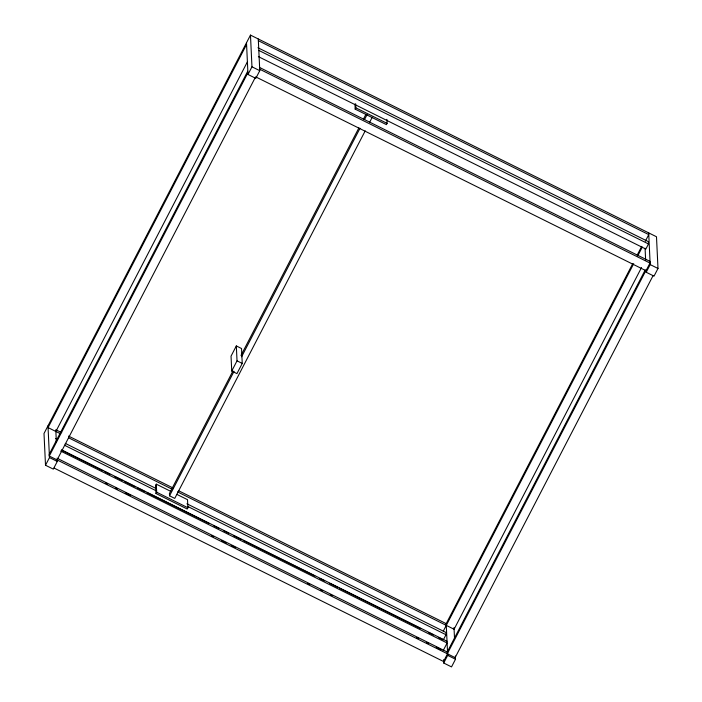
<?xml version="1.0" encoding="UTF-8"?>
<svg xmlns="http://www.w3.org/2000/svg" width="702" height="702" viewBox="0 0 702 702"><rect width="100%" height="100%" fill="white"/><g stroke="black" fill="none" stroke-linecap="round" stroke-linejoin="round"><path stroke-width="1.05" d="M646.112 270.068L646.217 272.253L654.018 276.132L657.993 268.471L656.493 236.758L250.474 35.1L44.007 433.529L45.507 465.242L53.308 469.12L57.283 461.451L57.178 459.266M246.577 44.489L48.061 427.597L59.793 433.424M55.87 431.476L247.332 61.987M247.727 71.218L49.201 454.326L49.289 456.054L455.133 657.625L653.15 275.491M49.289 456.054L247.806 72.947M45.507 465.242L49.473 457.581L47.982 425.868M258.275 38.979L259.775 70.683L255.8 78.352L247.999 74.473L251.965 66.813L250.474 35.1M57.09 459.933L255.116 77.799M170.928 491.435L156.283 484.169L155.625 485.442L156.002 493.515L187.241 509.029L187.899 507.748L187.522 499.675L176.781 494.348M156.002 493.515L156.669 492.234L156.283 484.169M386.89 119.331L387.083 123.368L386.425 124.64L355.186 109.135L355.853 107.854L355.66 103.817M236.328 345.937L231.037 356.151L231.739 371.042L236.943 373.631L242.234 363.417L241.532 348.517L236.328 345.937L237.03 360.828L231.739 371.042M232.924 370.998L169.436 493.515L169.542 495.823L174.754 498.402L365.215 130.853M240.988 355.44L358.889 127.904M363.425 119.156L365.944 114.294M169.542 495.823L234.038 371.358M241.602 356.774L360.003 128.273M364.54 119.515L367.058 114.654M369.743 122.104L372.262 117.243M455.344 655.958L455.501 659.239L451.526 666.9L443.725 663.021L447.692 655.361L446.2 623.648L632.625 263.882M637.162 255.133L641.698 246.376M443.304 631.124L633.713 263.662M637.749 255.888L642.277 247.139M645.296 241.312L648.771 234.608L258.362 40.707M186.925 503.799L445.884 632.423L445.998 634.731L443.348 639.838L438.443 637.398M257.967 47.754L648.385 241.655L648.49 243.963L645.84 249.07L258.371 56.625M641.523 267.541L454.089 629.255L177.501 491.891M443.137 650.675L447.113 643.014L60.626 451.053M645.261 269.884L447.244 652.018L447.323 653.746L645.84 270.639M649.999 263.066L259.591 69.165L259.503 67.436L649.912 261.337L649.999 263.066L646.024 270.726L255.616 76.825M646.217 272.253L650.184 264.593L648.692 232.88M259.064 50.544L648.49 243.963M355.853 107.854L387.083 123.368M251.965 66.813L259.775 70.683M650.184 264.593L657.993 268.471M237.03 360.828L242.234 363.417M61.671 432.669L55.783 429.747L56.353 441.777M68.542 436.082L173.499 488.206M178.405 490.645L446.2 623.648M68.62 437.811L172.595 489.452M55.476 438.522L57.441 439.496M65.286 443.392L156.511 488.697M64.417 445.208L156.625 491.005M188.013 506.598L445.998 634.731M156.669 492.234L187.899 507.748M61.522 449.815L447.025 641.277M61.767 450.315L102.966 470.779M104.931 471.753L109.837 474.192M114.742 476.623L122.587 480.519M124.544 481.502L135.337 486.855M137.302 487.829L145.147 491.725M147.113 492.707L208.906 523.394M213.812 525.833L218.717 528.273M223.622 530.703L228.527 533.143M233.433 535.573L241.277 539.478M243.243 540.452L314.847 576.017M319.752 578.448L324.657 580.887M329.563 583.318L337.408 587.223M339.373 588.197L420.788 628.632M428.632 632.528L433.538 634.968M57.011 458.204L447.42 652.105L447.507 653.834L443.532 661.495L54.107 468.076M105.695 483.073L107.66 484.055M115.505 487.951L117.471 488.925M125.316 492.822L130.221 495.252M211.635 535.696L213.601 536.67M221.446 540.566L226.351 543.006M231.256 545.436L235.179 547.384M307.774 583.441L309.731 584.415M320.524 589.777L322.481 590.751M330.335 594.647L332.292 595.621M416.655 637.521L418.611 638.495M426.465 642.391L428.422 643.365M436.275 647.262L441.181 649.701M49.473 457.581L57.283 461.451M447.692 655.361L455.501 659.239M645.077 248.201L645.647 260.223M454.001 627.527L454.519 638.46M443.567 659.74L443.725 663.021M354.949 104.089L355.186 109.135M246.499 42.761L247.999 74.473"/></g></svg>
